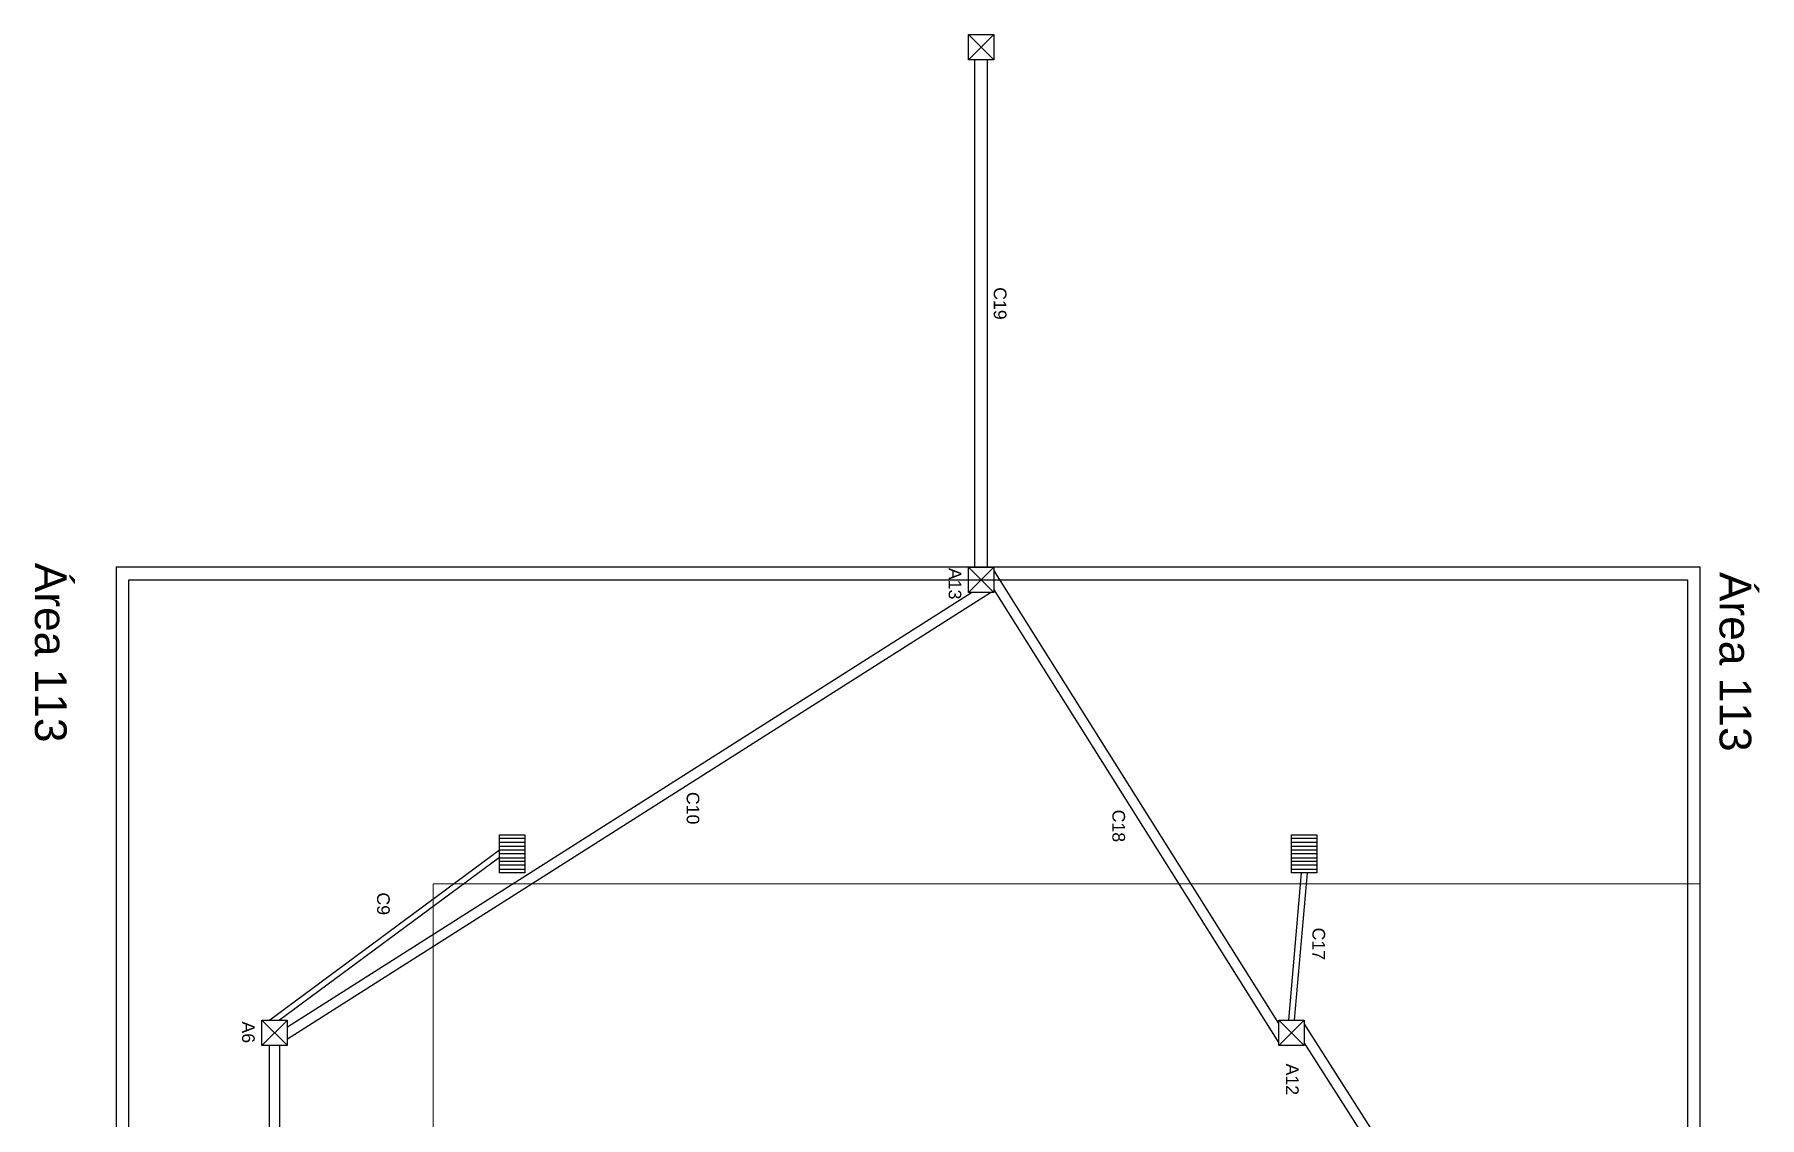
# Model space of a CAD drawing. Header units: inches. Extents: x 72863 to 73068, y 49095 to 49225.
# Drawn here: x 73040.52 to 73067.74, y 49196.86 to 49213.94 of the extents above; entities that cross this region are included whole.
import ezdxf

# ---------------------------------------------------------------- set-up
doc = ezdxf.new("R2010")
doc.units = ezdxf.units.IN
doc.layers.get('0').update_dxf_attribs({"lineweight": 15})
doc.layers.add('Aguas pluviales', color=140, linetype='Continuous')
doc.layers.add('Pared parcela', color=7, linetype='Continuous')
doc.layers.add('Límites', color=6, linetype='Continuous', lineweight=9)
doc.styles.get("Standard").update_dxf_attribs({"font": 'arial.ttf'})

# ---------------------------------------------------------------- blocks, each defined once
blk = doc.blocks.new('Arqueta')
for p, q in [((8.456, 7.642), (8.456, 8.042)), ((8.456, 8.042), (8.856, 8.042)), ((8.856, 8.042), (8.856, 7.642)), ((8.856, 7.642), (8.456, 7.642))]:
    blk.add_line(p, q)
blk = doc.blocks.new('Alcantarilla')
at = {"layer": 'Aguas pluviales'}
for p, q in [((-11.66, 1.036), (-11.66, 1.436)), ((-11.66, 1.436), (-11.06, 1.436)), ((-11.6, 1.436), (-11.6, 1.036)), ((-11.54, 1.436), (-11.54, 1.036)), ((-11.48, 1.036), (-11.48, 1.436)), ((-11.42, 1.436), (-11.42, 1.036)), ((-11.36, 1.436), (-11.36, 1.036)), ((-11.3, 1.036), (-11.3, 1.436)), ((-11.24, 1.436), (-11.24, 1.036)), ((-11.18, 1.436), (-11.18, 1.036)), ((-11.12, 1.036), (-11.12, 1.436)), ((-11.06, 1.436), (-11.06, 1.036)), ((-11.06, 1.036), (-11.66, 1.036))]:
    blk.add_line(p, q, dxfattribs=at)

msp = doc.modelspace()

# ---------------------------------------------------------------- linework, layer by layer
at = {"layer": 'Aguas pluviales'}
for p, q in [((73055.6571, 49213.9388), (73055.2571, 49213.5388)), ((73055.2571, 49213.9388), (73055.6571, 49213.5388)), ((73055.3571, 49205.5388), (73055.3571, 49213.5388)), ((73055.5571, 49205.5388), (73055.5571, 49213.5388)), ((73055.6571, 49205.5388), (73055.2571, 49205.1388)), ((73055.2571, 49205.5388), (73055.6571, 49205.1388)), ((73060.1571, 49198.339), (73055.6571, 49205.489)), ((73044.5071, 49198.0941), (73055.6064, 49205.1388)), ((73044.5071, 49198.2836), (73055.3078, 49205.1388)), ((73060.1571, 49198.0386), (73055.6571, 49205.1886)), ((73047.8571, 49201.0698), (73044.2314, 49198.3888)), ((73047.8571, 49200.9578), (73044.3827, 49198.3888)), ((73060.5119, 49200.7138), (73060.3119, 49198.3888)), ((73060.6022, 49200.7138), (73060.4022, 49198.3888)), ((73044.5071, 49198.3888), (73044.1071, 49197.9888)), ((73044.1071, 49198.3888), (73044.5071, 49197.9888)), ((73060.5571, 49198.3888), (73060.1571, 49197.9888)), ((73060.1571, 49198.3888), (73060.5571, 49197.9888)), ((73064.402, 49192.3138), (73060.5571, 49198.3375)), ((73064.2122, 49192.3138), (73060.5571, 49198.0401)), ((73044.2271, 49192.3138), (73044.2271, 49197.9888)), ((73044.3871, 49192.3138), (73044.3871, 49197.9888))]:
    msp.add_line(p, q, dxfattribs=at)
at = {"layer": 'Límites'}
for points in [[(73041.8071, 49145.5388), (73066.8071, 49145.5388), (73066.8071, 49205.5388), (73041.8071, 49205.5388), (73041.8071, 49145.5388)], [(73046.8071, 49150.5388), (73046.8071, 49200.5388), (73066.8071, 49200.5388)]]:
    msp.add_lwpolyline(points, dxfattribs=at)
msp.add_lwpolyline([(73054.3071, 49145.5388), (73056.8071, 49145.5388), (73059.3071, 49145.5388), (73061.8071, 49145.5388), (73064.3071, 49145.5388), (73066.8071, 49145.5388), (73066.8071, 49150.5388), (73066.8071, 49205.5388), (73041.8071, 49205.5388), (73041.8071, 49145.5388), (73051.8071, 49145.5388)], close=True, dxfattribs=at)
at = {"layer": 'Pared parcela'}
for p, q in [((73066.8071, 49205.5388), (73041.8071, 49205.5388)), ((73041.8071, 49205.5388), (73041.8071, 49145.5388)), ((73066.8071, 49145.5388), (73066.8071, 49205.5388)), ((73042.0071, 49145.7388), (73042.0071, 49205.3388)), ((73042.0071, 49205.3388), (73066.6071, 49205.3388)), ((73066.6071, 49205.3388), (73066.6071, 49196.4888))]:
    msp.add_line(p, q, dxfattribs=at)

# ---------------------------------------------------------------- block references
at = {"layer": 'Aguas pluviales', "rotation": 270}
for name, p in [('Arqueta', (73047.6148, 49222.3949)), ('Arqueta', (73047.6148, 49213.9949)), ('Alcantarilla', (73046.821, 49189.654)), ('Alcantarilla', (73059.321, 49189.654)), ('Arqueta', (73036.4648, 49206.8449)), ('Arqueta', (73052.5148, 49206.8449))]:
    msp.add_blockref(name, p, dxfattribs=at)

# ---------------------------------------------------------------- texts
at = {"layer": 'Aguas pluviales', "attachment_point": 1, "rotation": 270}
for s, insert, char_height in [('C19', (73055.8584, 49209.9526), 0.2), ('Área 113', (73041.0233, 49205.6052), 0.5), ('A13', (73055.1461, 49205.5247), 0.2), ('Área 113', (73067.6145, 49205.4616), 0.5), ('C10', (73051.01, 49201.9914), 0.2), ('C18', (73057.7302, 49201.7112), 0.2), ('C9', (73046.1232, 49200.4056), 0.2), ('C17', (73060.8877, 49199.851), 0.2), ('A6', (73043.9922, 49198.3705), 0.2), ('A12', (73060.4708, 49197.7055), 0.2)]:
    msp.add_mtext_dynamic_manual_height_columns(s, width=10.693228, gutter_width=12.5, heights=[0], dxfattribs=dict(at, insert=insert, char_height=char_height))

doc.saveas('drawing.dxf')
